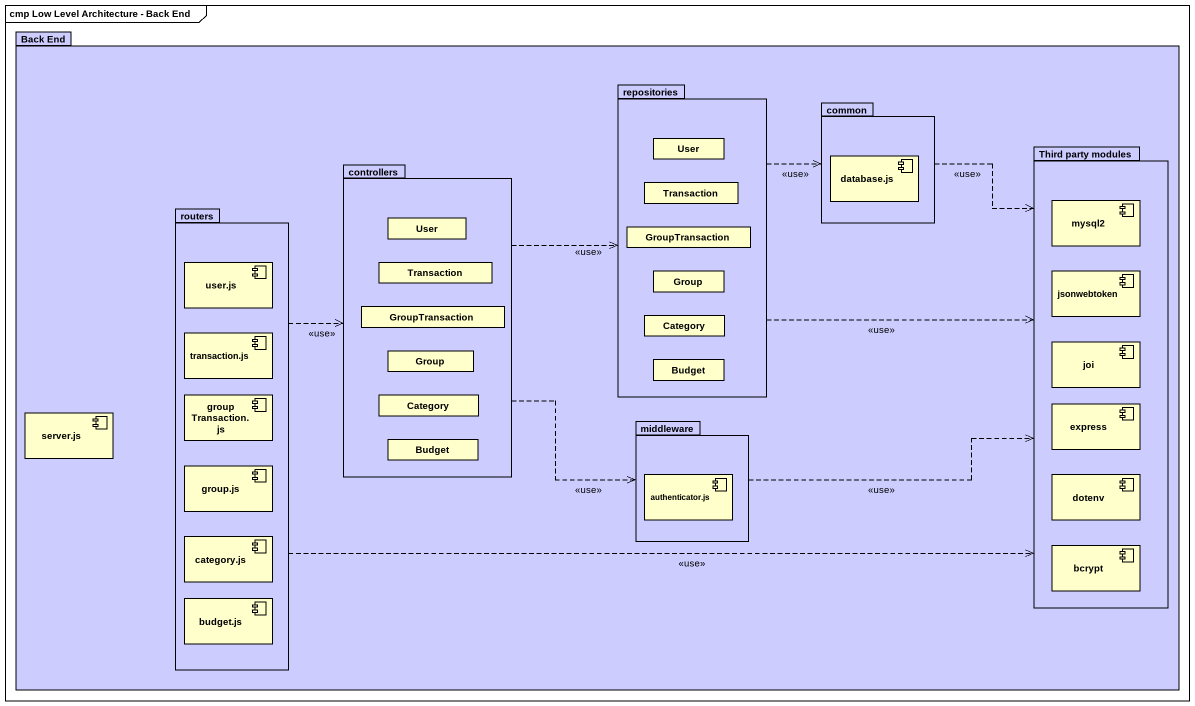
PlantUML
@startuml
mainframe cmp Low Level Architecture - Back End
allowmixing
hide circle
hide empty members
package "Back End" as Back_End #CCCCFF {
  package repositories #CCCCFF {
    class User
    class Transaction
    class GroupTransaction
    class "Group" as Group_
    class Category
    class Budget
  }
  package common #CCCCFF {
    component "database.js" as database_js
  }
  package controllers #CCCCFF {
    class "User" as User_2
    class "Transaction" as Transaction_2
    class "GroupTransaction" as GroupTransaction_2
    class "Group" as Group__2
    class "Category" as Category_2
    class "Budget" as Budget_2
  }
  package "Third party modules" as Third_party_modules #CCCCFF {
    component mysql2
    component jsonwebtoken
    component joi
    component express
    component dotenv
    component bcrypt
  }
  package routers #CCCCFF {
    component "user.js" as user_js
    component "transaction.js" as transaction_js
    component "groupTransaction.js" as groupTransaction_js
    component "group.js" as group_js
    component "category.js" as category_js
    component "budget.js" as budget_js
  }
  component "server.js" as server_js
  package middleware #CCCCFF {
    component "authenticator.js" as authenticator_js
  }
}
repositories .right.> common : <<use>>
repositories .right.> Third_party_modules : <<use>>
common ..> Third_party_modules : <<use>>
controllers .right.> repositories : <<use>>
controllers ..> middleware : <<use>>
routers .up.> controllers : <<use>>
routers .right.> Third_party_modules : <<use>>
middleware .right.> Third_party_modules : <<use>>
@enduml
